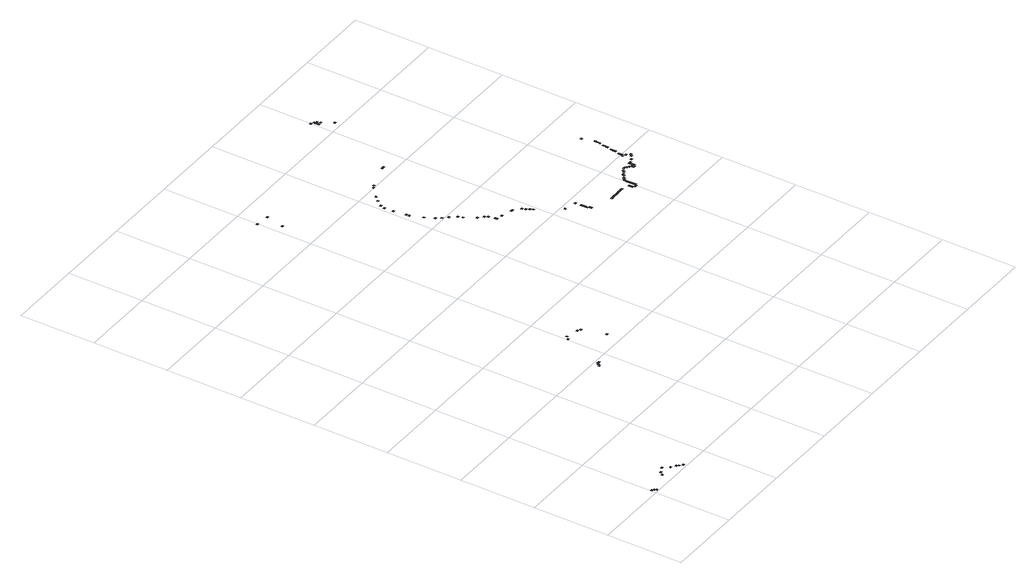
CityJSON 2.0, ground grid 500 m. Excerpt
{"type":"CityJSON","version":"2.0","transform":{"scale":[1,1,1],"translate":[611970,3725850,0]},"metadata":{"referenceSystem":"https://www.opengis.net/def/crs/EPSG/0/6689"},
"CityObjects":{
"waterbody1":{"type":"WaterBody","attributes":{"name":"福岡県津波浸水想定図","class":"1140","function":"2","WaterBodyTsunamiRiskAttribute.description":"1","WaterBodyTsunamiRiskAttribute.rank":"2"},"geometry":[{"type":"MultiSurface","lod":"1","boundaries":[[[0,1,2]],[[3,4,1]],[[1,0,3]],[[3,0,5]],[[6,7,8]],[[9,10,11]],[[12,13,9]],[[14,8,7]],[[15,16,17]],[[18,19,20]],[[21,22,23]],[[24,25,26]],[[27,28,29]],[[28,27,30]],[[31,32,33]],[[34,35,36]],[[34,37,35]],[[38,39,40]],[[41,42,43]],[[44,45,46]],[[47,48,49]],[[50,51,52]],[[53,54,55]],[[39,38,56]],[[57,58,59]],[[60,61,62]],[[63,64,65]],[[66,67,68]],[[69,70,71]],[[72,73,74]],[[75,76,77]],[[78,79,80]],[[81,82,83]],[[84,85,86]],[[87,86,88]],[[89,90,91]],[[89,92,90]],[[93,94,95]],[[96,94,97]],[[82,98,99]],[[100,101,83]],[[102,103,100]],[[104,105,106]],[[107,108,109]],[[110,111,112]],[[107,110,112]],[[107,113,108]],[[114,111,115]],[[115,111,116]],[[117,118,119]],[[117,120,118]],[[121,122,123]],[[124,125,126]],[[125,127,126]],[[105,104,128]],[[129,130,131]],[[132,133,134]],[[131,135,129]],[[136,134,137]],[[137,134,138]],[[134,133,139]],[[140,141,142]],[[141,140,143]],[[144,145,146]],[[145,147,146]],[[145,148,122]],[[149,150,123]],[[123,150,151]],[[145,122,147]],[[123,122,152]],[[153,154,155]],[[153,156,154]],[[157,158,159]],[[157,160,158]],[[161,162,163]],[[163,162,164]],[[165,166,167]],[[167,166,168]],[[169,170,171]],[[171,172,169]],[[100,103,101]],[[173,174,175]],[[103,176,177]],[[101,81,83]],[[81,98,82]],[[91,178,89]],[[96,92,179]],[[96,179,94]],[[180,181,182]],[[183,182,184]],[[181,184,182]],[[185,183,184]],[[185,186,183]],[[187,188,189]],[[187,189,190]],[[189,188,191]],[[186,188,183]],[[190,192,187]],[[94,93,97]],[[192,193,95]],[[193,93,95]],[[92,194,90]],[[96,194,92]],[[195,85,84]],[[3,196,197]],[[5,196,3]],[[3,197,198]],[[199,200,201]],[[202,199,201]],[[203,204,205]],[[206,207,199]],[[206,208,207]],[[86,87,209]],[[87,210,211]],[[87,212,210]],[[91,85,178]],[[85,195,178]],[[99,213,82]],[[214,215,213]],[[214,213,99]],[[177,175,174]],[[177,176,175]],[[103,102,176]],[[216,217,173]],[[217,218,79]],[[219,220,78]],[[220,79,78]],[[175,216,173]],[[220,219,221]],[[79,218,80]],[[217,216,218]],[[222,223,224]],[[225,223,226]],[[227,222,224]],[[227,228,222]],[[223,229,226]],[[77,230,228]],[[75,77,231]],[[77,76,230]],[[232,233,234]],[[235,236,237]],[[237,236,238]],[[239,240,241]],[[241,240,242]],[[243,244,245]],[[226,244,225]],[[245,244,246]],[[225,244,243]],[[229,223,222]],[[24,247,25]],[[247,248,25]],[[247,71,248]],[[249,204,203]],[[204,250,251]],[[251,250,252]],[[196,253,254]],[[22,255,256]],[[69,253,70]],[[196,257,253]],[[258,259,260]],[[261,262,263]],[[259,264,260]],[[265,266,267]],[[268,262,261]],[[269,270,271]],[[271,270,272]],[[273,270,269]],[[269,274,273]],[[275,276,277]],[[275,277,278]],[[279,280,281]],[[282,283,284]],[[283,282,285]],[[286,284,287]],[[284,286,282]],[[232,234,288]],[[289,290,291]],[[292,280,279]],[[289,293,290]],[[294,295,296]],[[296,295,297]],[[298,266,265]],[[299,300,301]],[[302,299,301]],[[303,304,305]],[[304,303,306]],[[307,308,309]],[[309,308,310]],[[311,312,313]],[[313,314,311]],[[73,72,315]],[[316,317,318]],[[318,317,319]],[[320,321,322]],[[321,320,323]],[[44,46,324]],[[325,326,327]],[[328,329,330]],[[325,331,326]],[[328,332,329]],[[333,334,335]],[[333,336,334]],[[337,338,339]],[[340,337,339]],[[341,342,343]],[[344,68,67]],[[342,345,343]],[[346,347,348]],[[349,350,351]],[[348,347,351]],[[347,349,351]],[[43,42,352]],[[353,60,62]],[[54,354,55]],[[355,64,63]],[[356,357,358]],[[356,358,359]],[[52,51,360]],[[57,59,52]],[[52,59,50]],[[361,58,57]],[[362,58,363]],[[363,58,361]],[[47,364,48]],[[365,366,367]],[[365,368,366]],[[59,369,50]],[[50,369,370]],[[371,372,34]],[[373,31,374]],[[33,32,375]],[[373,32,31]],[[375,376,33]],[[376,377,378]],[[376,378,33]],[[377,379,378]],[[37,380,381]],[[382,380,383]],[[37,381,35]],[[380,382,381]],[[36,371,34]],[[384,385,27]],[[30,386,387]],[[387,386,388]],[[30,387,28]],[[388,389,387]],[[27,29,384]],[[0,390,391]],[[390,256,391]],[[255,22,21]],[[390,22,256]],[[21,23,392]],[[20,19,393]],[[17,394,15]],[[395,396,15]],[[15,396,397]],[[397,8,14]],[[397,396,8]],[[398,399,400]],[[399,401,400]],[[402,10,9]],[[9,403,12]],[[404,0,2]],[[390,0,404]],[[198,4,3]],[[1,4,405]]]}]}
},
"vertices":[
[2664,1889,2],[2664,1879,2],[2674,1879,2],[2654,1879,2],[2654,1869,2],[2654,1889,2],[2721,2020,2],[2711,2020,2],[2721,2010,2],[2742,1950,2],[2733,1940,2],[2743,1940,2],[2752,1961,2],[2742,1960,2],[2711,2010,2],[2712,1990,2],[2702,1990,2],[2702,1980,2],[2713,1920,2],[2713,1930,2],[2703,1920,2],[2673,1919,2],[2673,1909,2],[2683,1909,2],[2603,1908,2],[2613,1918,2],[2603,1918,2],[2730,2050,2],[2720,2060,2],[2720,2050,2],[2730,2060,2],[2738,2170,2],[2748,2171,2],[2738,2180,2],[2739,2110,2],[2729,2120,2],[2729,2110,2],[2739,2120,2],[2716,2280,2],[2726,2270,2],[2726,2280,2],[1682,3020,2],[1682,3010,2],[1692,3020,2],[1601,2538,2],[1611,2539,2],[1611,2549,2],[2091,3548,2],[2082,3538,2],[2092,3538,2],[2030,3637,2],[2030,3647,2],[2020,3636,2],[1593,2938,2],[1603,2938,2],[1593,2948,2],[2716,2270,2],[2020,3626,2],[2030,3617,2],[2030,3627,2],[1662,3010,2],[1662,3000,2],[1672,3000,2],[1564,2908,2],[1574,2918,2],[1564,2918,2],[1545,2867,2],[1544,2877,2],[1535,2867,2],[2623,1898,2],[2633,1908,2],[2623,1908,2],[1693,2440,2],[1683,2450,2],[1683,2440,2],[2184,1850,2],[2184,1860,2],[2174,1859,2],[2325,1812,2],[2335,1803,2],[2335,1813,2],[2405,1804,2],[2415,1814,2],[2405,1814,2],[2504,1846,2],[2515,1836,2],[2514,1846,2],[2524,1856,2],[2524,1846,2],[2505,1816,2],[2515,1816,2],[2515,1826,2],[2505,1806,2],[2516,1776,2],[2506,1786,2],[2506,1776,2],[2515,1796,2],[2516,1786,2],[2415,1804,2],[2425,1804,2],[2395,1814,2],[2395,1804,2],[2385,1814,2],[2385,1804,2],[198,91,2],[189,81,2],[199,81,2],[30,18,2],[40,8,2],[40,18,2],[30,28,2],[20,28,2],[20,18,2],[30,8,2],[10,28,2],[9,38,2],[19,38,2],[169,61,2],[179,71,2],[169,71,2],[179,61,2],[901,965,2],[901,975,2],[891,965,2],[238,112,2],[228,112,2],[238,102,2],[228,102,2],[188,91,2],[269,73,2],[259,72,2],[259,62,2],[300,33,2],[310,33,2],[299,43,2],[269,63,2],[289,43,2],[289,53,2],[299,53,2],[309,43,2],[330,14,2],[320,24,2],[320,14,2],[330,24,2],[921,985,2],[911,985,2],[921,975,2],[911,975,2],[901,985,2],[881,964,2],[882,954,2],[892,955,2],[891,975,2],[1026,1267,2],[1035,1277,2],[1025,1277,2],[1036,1267,2],[1006,1257,2],[1016,1247,2],[1016,1257,2],[1006,1247,2],[1106,1249,2],[1116,1249,2],[1106,1259,2],[1116,1259,2],[1126,1239,2],[1136,1239,2],[1126,1249,2],[1136,1249,2],[1179,1100,2],[1169,1100,2],[1169,1090,2],[1179,1090,2],[2355,1803,2],[2365,1803,2],[2365,1813,2],[2375,1813,2],[2375,1803,2],[2505,1826,2],[2505,1796,2],[2485,1796,2],[2475,1795,2],[2486,1786,2],[2486,1776,2],[2476,1785,2],[2476,1775,2],[2476,1765,2],[2496,1766,2],[2486,1766,2],[2496,1756,2],[2506,1756,2],[2486,1756,2],[2506,1766,2],[2516,1766,2],[2515,1806,2],[2505,1836,2],[2644,1889,2],[2644,1879,2],[2644,1869,2],[2554,1877,2],[2564,1877,2],[2564,1887,2],[2554,1887,2],[2574,1887,2],[2583,1897,2],[2573,1897,2],[2544,1877,2],[2554,1867,2],[2544,1867,2],[2514,1856,2],[2534,1866,2],[2524,1866,2],[2534,1856,2],[2425,1814,2],[2435,1805,2],[2435,1815,2],[2355,1813,2],[2345,1803,2],[2345,1813,2],[2315,1812,2],[2325,1802,2],[2315,1802,2],[2174,1879,2],[2164,1889,2],[2164,1879,2],[2163,1899,2],[2173,1899,2],[2164,1869,2],[2174,1869,2],[2174,1889,2],[2184,1870,2],[2174,1849,2],[1969,2136,2],[1979,2136,2],[1979,2146,2],[2082,1968,2],[2092,1968,2],[2082,1978,2],[2092,1978,2],[2162,1949,2],[2172,1949,2],[2162,1959,2],[2172,1959,2],[2163,1909,2],[2173,1909,2],[2163,1919,2],[2173,1919,2],[2613,1908,2],[2623,1918,2],[2584,1887,2],[2593,1898,2],[2583,1907,2],[2593,1908,2],[2633,1898,2],[2634,1888,2],[2663,1919,2],[2663,1909,2],[2643,1899,2],[1765,2322,2],[1765,2312,2],[1775,2322,2],[1786,2292,2],[1776,2302,2],[1776,2292,2],[1775,2312,2],[1735,2351,2],[1745,2341,2],[1745,2351,2],[1786,2302,2],[1787,2252,2],[1797,2252,2],[1786,2262,2],[1796,2262,2],[1797,2242,2],[1787,2242,2],[1827,2243,2],[1827,2233,2],[1837,2233,2],[1837,2243,2],[1958,2165,2],[1968,2155,2],[1968,2165,2],[1907,2224,2],[1897,2214,2],[1907,2214,2],[1897,2224,2],[1917,2225,2],[1917,2215,2],[1969,2145,2],[1948,2175,2],[1958,2185,2],[1948,2185,2],[1958,2155,2],[1958,2175,2],[1979,2116,2],[1989,2116,2],[1979,2126,2],[1989,2126,2],[1735,2341,2],[1005,3357,2],[1005,3367,2],[995,3367,2],[995,3357,2],[1095,3349,2],[1085,3358,2],[1085,3348,2],[1095,3359,2],[1068,3228,2],[1067,3238,2],[1058,3228,2],[1057,3238,2],[1631,2519,2],[1621,2519,2],[1622,2509,2],[1632,2509,2],[1693,2450,2],[1693,2410,2],[1703,2410,2],[1693,2420,2],[1703,2420,2],[1662,2480,2],[1652,2489,2],[1652,2479,2],[1662,2490,2],[1601,2548,2],[1570,2598,2],[1580,2608,2],[1570,2608,2],[1538,2677,2],[1548,2687,2],[1538,2687,2],[1580,2598,2],[1548,2677,2],[1538,2697,2],[1548,2707,2],[1538,2707,2],[1548,2697,2],[1526,2787,2],[1526,2777,2],[1536,2777,2],[1536,2787,2],[1525,2847,2],[1525,2837,2],[1535,2847,2],[1534,2877,2],[1535,2837,2],[1851,3063,2],[1861,3063,2],[1851,3073,2],[1871,3064,2],[1871,3074,2],[1861,3073,2],[1692,3010,2],[1672,3010,2],[1603,2948,2],[1574,2908,2],[1999,3656,2],[2000,3646,2],[2010,3646,2],[2009,3656,2],[2020,3646,2],[2020,3616,2],[2030,3607,2],[2020,3606,2],[2081,3548,2],[2040,3607,2],[2050,3617,2],[2040,3617,2],[2050,3607,2],[2040,3627,2],[2040,3637,2],[2729,2100,2],[2739,2100,2],[2748,2161,2],[2738,2160,2],[2748,2181,2],[2748,2191,2],[2748,2201,2],[2738,2190,2],[2738,2200,2],[2739,2130,2],[2729,2130,2],[2729,2140,2],[2739,2140,2],[2721,2040,2],[2731,2040,2],[2730,2070,2],[2720,2070,2],[2730,2080,2],[2720,2080,2],[2673,1899,2],[2663,1899,2],[2683,1919,2],[2703,1930,2],[2712,1980,2],[2722,1990,2],[2721,2000,2],[2711,2000,2],[2722,1980,2],[2722,1970,2],[2732,1980,2],[2732,1970,2],[2732,1950,2],[2752,1951,2],[2674,1889,2],[2664,1869,2]
]}
